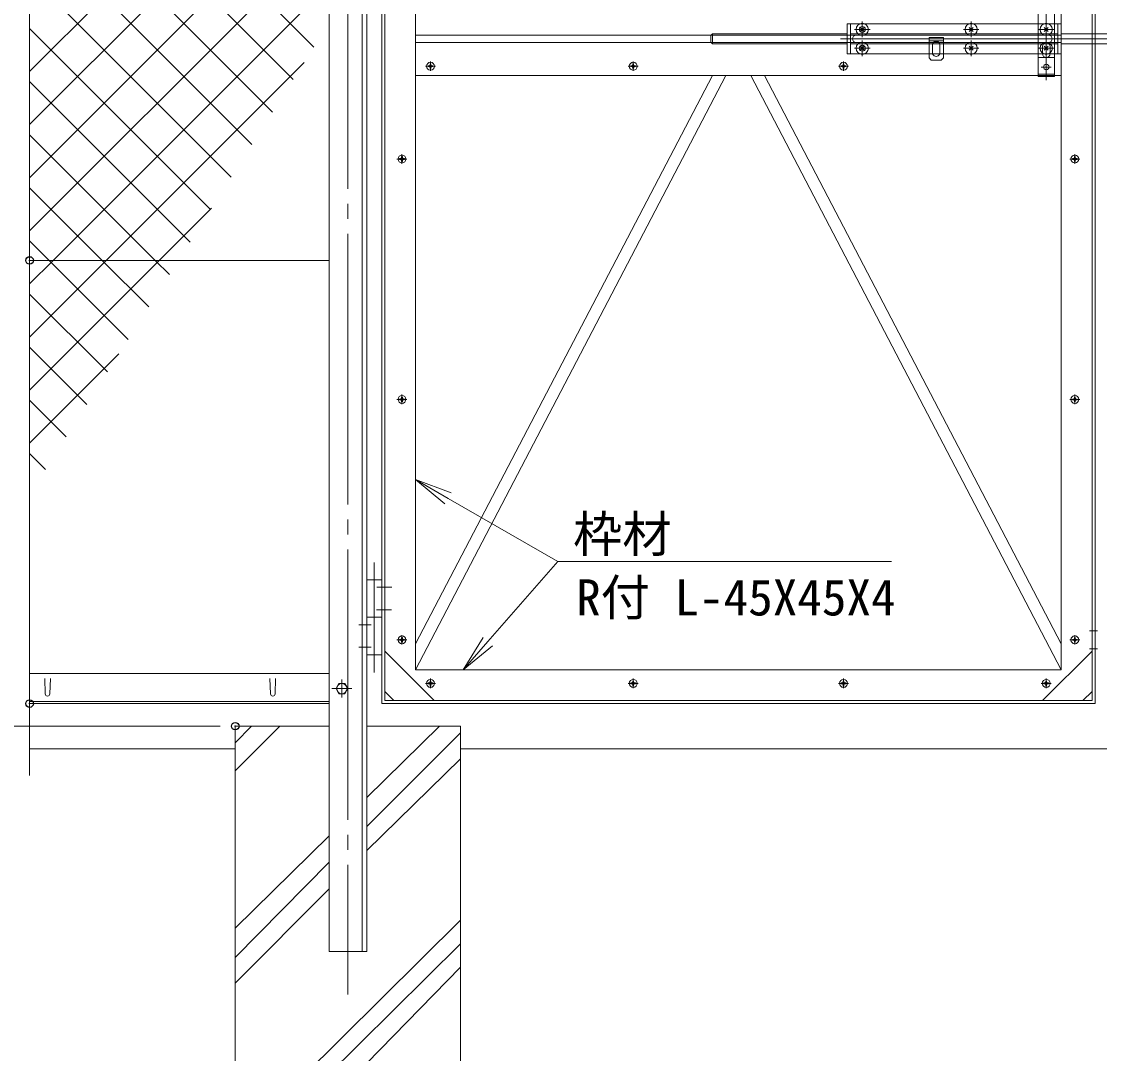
# Model space of a CAD drawing. Units: millimetres, scale not verified. Extents: x -5936 to 5936, y -4198 to 4198.
# Drawn here: x -45 to 1390, y -1321 to 53 of the extents above; entities that cross this region are included whole.
import ezdxf
from ezdxf.enums import TextEntityAlignment as Align

# ---------------------------------------------------------------- set-up
doc = ezdxf.new("R2010")
doc.units = ezdxf.units.MM
doc.header["$LTSCALE"] = 20
doc.header["$PDMODE"] = 32
doc.header["$PDSIZE"] = 10
doc.linetypes.add('LONG_CHAIN', pattern=[21, 18, -1, 1, -1])
for name, color, linetype, lineweight in [('0-0_D-STR3', 3, 'Continuous', 9), ('0-1_22', 7, 'Continuous', 9), ('0-2_D-STR1', 1, 'Continuous', 9), ('0-3_D-BGD', 7, 'Continuous', 9), ('0-4_D-BMK', 2, 'LONG_CHAIN', 9), ('0-5_D-STR-DIM', 7, 'Continuous', 9), ('0-6_D-STR4', 7, 'Continuous', 9), ('0-8_D-DCR-HCH', 7, 'Continuous', 9), ('0-9_D-STR-TXT', 7, 'Continuous', 9), ('0-B_0', 7, 'Continuous', 9)]:
    doc.layers.add(name, color=color, linetype=linetype, lineweight=lineweight)
doc.layers.add('0-C_Defpoints', color=7, linetype='Continuous')
doc.styles.add('ＭＳ ゴシック', font='')
doc.styles.get('ＭＳ ゴシック').set_extended_font_data('MS Gothic')

# ---------------------------------------------------------------- blocks, each defined once
blk = doc.blocks.new('G13')
at = {"layer": '0-1_22'}
for p, q in [((115370.7, 83061.8), (122138.8, 89829.8)), ((115370.7, 81647.6), (123347, 89623.8)), ((121840.2, 81978.9), (115370.7, 88448.4)), ((115370.7, 80233.4), (123347, 88209.6)), ((115370.7, 78819.2), (123347, 86795.4)), ((121290.7, 81114.2), (115921, 86483.8)), ((120741.2, 80249.5), (115240.1, 85750.5)), ((120191.7, 79384.8), (115370.7, 84205.7)), ((119642.2, 78520.1), (115370.7, 82791.5)), ((117444.1, 75061.3), (115370.7, 77134.7)), ((116894.6, 74196.5), (115370.7, 75720.5)), ((115370.7, 73162.3), (117748.3, 75539.9)), ((116345.1, 73331.8), (115370.7, 74306.2)), ((115795.6, 72467.1), (115370.7, 72892))]:
    blk.add_line(p, q, dxfattribs=at)
for points in [[(122939.2, 83708.3), (116817.7, 89829.8), (115370.7, 91276.8)], [(122389.7, 82843.6), (115403.5, 89829.8), (115370.7, 89862.6)], [(115370.7, 77404.9), (115995.6, 78029.8), (123347, 85381.2)], [(115370.7, 75990.7), (117409.8, 78029.8), (122679.2, 83299.2)], [(119092.6, 77655.4), (118718.2, 78029.8), (115370.7, 81377.3)], [(118543.1, 76790.7), (117304, 78029.8), (115370.7, 79963.1)], [(115370.7, 74576.5), (118824, 78029.8), (120213.7, 79419.5)], [(117993.6, 75926), (115889.7, 78029.8), (115370.7, 78548.9)]]:
    blk.add_lwpolyline(points, dxfattribs=at)

msp = doc.modelspace()

# ---------------------------------------------------------------- linework, layer by layer
at = {"layer": '0-0_D-STR3'}
for p, q in [((1308.28, 79.84), (1308.28, -20.16)), ((1330.28, 79.84), (1330.28, -20.16)), ((1054.28, 49.84), (1339.28, 49.84)), ((1054.28, 9.84), (1054.28, 49.84)), ((1058.78, 49.84), (1058.78, 9.84)), ((1071.62, 44.99), (1076.93, 39.69)), ((1076.93, 44.99), (1071.62, 39.69)), ((1074.28, 31.95), (1074.28, 52.74)), ((1074.28, 35.79), (1074.28, 48.85)), ((1221.93, 44.99), (1216.62, 39.69)), ((1216.62, 44.99), (1221.93, 39.69)), ((1219.28, 31.95), (1219.28, 52.74)), ((1316.62, 44.99), (1321.93, 39.69)), ((1321.93, 44.99), (1316.62, 39.69)), ((1319.28, 31.95), (1319.28, 52.74)), ((1334.78, 49.84), (1334.78, 9.84)), ((1339.28, 9.84), (1339.28, 49.84)), ((874.7, 36.34), (872.7, 34.34)), ((872.7, 34.34), (872.7, 25.34)), ((874.7, 36.34), (874.7, 23.34)), ((1054.28, 36.34), (874.7, 36.34)), ((1334.78, 36.34), (1058.78, 36.34)), ((1063.88, 42.34), (1084.67, 42.34)), ((1081.44, 42.34), (1066.01, 42.34)), ((1163.2, 31.49), (1182.2, 31.49)), ((1182.2, 31.49), (1182.2, 4.49)), ((1208.88, 42.34), (1229.67, 42.34)), ((1329.67, 42.34), (1308.88, 42.34)), ((1439.28, 36.34), (1339.28, 36.34)), ((872.7, 25.34), (874.7, 23.34)), ((1054.28, 23.34), (874.7, 23.34)), ((1334.78, 23.34), (1058.78, 23.34)), ((1063.88, 17.34), (1084.67, 17.34)), ((1081.44, 17.34), (1066.01, 17.34)), ((1076.93, 14.69), (1071.62, 19.99)), ((1071.62, 14.69), (1076.93, 19.99)), ((1074.28, 27.74), (1074.28, 6.95)), ((1074.28, 23.9), (1074.28, 10.84)), ((1182.2, 26.99), (1163.2, 26.99)), ((1167.7, 21.49), (1167.7, 11.49)), ((1177.7, 21.49), (1177.7, 11.49)), ((1208.88, 17.34), (1229.67, 17.34)), ((1216.62, 14.69), (1221.93, 19.99)), ((1221.93, 14.69), (1216.62, 19.99)), ((1219.28, 27.74), (1219.28, 6.95)), ((1329.67, 17.34), (1308.88, 17.34)), ((1314.28, 9.84), (1314.28, 19.84)), ((1316.62, 14.69), (1321.93, 19.99)), ((1321.93, 14.69), (1316.62, 19.99)), ((1319.28, 27.74), (1319.28, 6.95)), ((1319.28, 9.84), (1319.28, 19.84)), ((1324.28, 9.84), (1324.28, 19.84)), ((1439.28, 23.34), (1339.28, 23.34)), ((1054.28, 9.84), (1339.28, 9.84)), ((1182.2, 4.49), (1179.2, 1.49)), ((1330.28, 4.84), (1308.28, 4.84)), ((492.66, -6.66), (505.82, -6.66)), ((496.13, -7.16), (497.78, -7.16)), ((498.78, -5.16), (497.78, -6.16)), ((498.78, -8.16), (497.78, -7.16)), ((499.78, -3.51), (498.78, -3.51)), ((498.78, -5.16), (498.78, -3.51)), ((498.78, -8.16), (498.78, -9.81)), ((499.78, -9.81), (498.78, -9.81)), ((499.28, -0.28), (499.28, -12.88)), ((499.78, -3.51), (499.78, -5.16)), ((499.78, -5.16), (500.78, -6.16)), ((499.78, -8.16), (500.78, -7.16)), ((499.78, -9.81), (499.78, -8.16)), ((502.43, -6.16), (500.78, -6.16)), ((502.43, -7.16), (500.78, -7.16)), ((502.43, -7.16), (502.43, -6.16)), ((762.66, -6.66), (775.82, -6.66)), ((766.13, -7.16), (767.78, -7.16)), ((768.78, -5.16), (767.78, -6.16)), ((768.78, -8.16), (767.78, -7.16)), ((769.78, -3.51), (768.78, -3.51)), ((768.78, -5.16), (768.78, -3.51)), ((768.78, -8.16), (768.78, -9.81)), ((769.78, -9.81), (768.78, -9.81)), ((769.28, -0.28), (769.28, -12.88)), ((769.78, -3.51), (769.78, -5.16)), ((769.78, -5.16), (770.78, -6.16)), ((769.78, -8.16), (770.78, -7.16)), ((769.78, -9.81), (769.78, -8.16)), ((772.43, -6.16), (770.78, -6.16)), ((772.43, -7.16), (770.78, -7.16)), ((772.43, -7.16), (772.43, -6.16)), ((1042.66, -6.66), (1055.82, -6.66)), ((1046.13, -7.16), (1047.78, -7.16)), ((1048.78, -5.16), (1047.78, -6.16)), ((1048.78, -8.16), (1047.78, -7.16)), ((1049.78, -3.51), (1048.78, -3.51)), ((1048.78, -5.16), (1048.78, -3.51)), ((1048.78, -8.16), (1048.78, -9.81)), ((1049.78, -9.81), (1048.78, -9.81)), ((1049.28, -0.28), (1049.28, -12.88)), ((1049.78, -3.51), (1049.78, -5.16)), ((1049.78, -5.16), (1050.78, -6.16)), ((1049.78, -8.16), (1050.78, -7.16)), ((1049.78, -9.81), (1049.78, -8.16)), ((1052.43, -6.16), (1050.78, -6.16)), ((1052.43, -7.16), (1050.78, -7.16)), ((1052.43, -7.16), (1052.43, -6.16)), ((1312.65, -7.66), (1325.9, -7.66)), ((1308.28, -17.16), (1330.28, -17.16)), ((1330.28, -20.16), (1308.28, -20.16)), ((460.78, -128.66), (459.78, -129.66)), ((461.78, -127.01), (460.78, -127.01)), ((460.78, -128.66), (460.78, -127.01)), ((461.28, -123.78), (461.28, -136.38)), ((461.78, -127.01), (461.78, -128.66)), ((461.78, -128.66), (462.78, -129.66)), ((1356.78, -128.66), (1355.78, -129.66)), ((1357.78, -127.01), (1356.78, -127.01)), ((1356.78, -128.66), (1356.78, -127.01)), ((1357.28, -123.78), (1357.28, -136.38)), ((1357.78, -127.01), (1357.78, -128.66)), ((1357.78, -128.66), (1358.78, -129.66)), ((454.66, -130.16), (467.82, -130.16)), ((458.13, -130.66), (459.78, -130.66)), ((460.78, -131.66), (459.78, -130.66)), ((460.78, -131.66), (460.78, -133.31)), ((461.78, -133.31), (460.78, -133.31)), ((461.78, -131.66), (462.78, -130.66)), ((461.78, -133.31), (461.78, -131.66)), ((464.43, -129.66), (462.78, -129.66)), ((464.43, -130.66), (462.78, -130.66)), ((464.43, -130.66), (464.43, -129.66)), ((1350.66, -130.16), (1363.82, -130.16)), ((1354.13, -130.66), (1355.78, -130.66)), ((1356.78, -131.66), (1355.78, -130.66)), ((1356.78, -131.66), (1356.78, -133.31)), ((1357.78, -133.31), (1356.78, -133.31)), ((1357.78, -131.66), (1358.78, -130.66)), ((1357.78, -133.31), (1357.78, -131.66)), ((1360.43, -129.66), (1358.78, -129.66)), ((1360.43, -130.66), (1358.78, -130.66)), ((1360.43, -130.66), (1360.43, -129.66)), ((364.28, -265.16), (-34.54, -265.16)), ((461.28, -443.78), (461.28, -456.38)), ((1357.28, -443.78), (1357.28, -456.38)), ((454.66, -450.16), (467.82, -450.16)), ((458.13, -450.66), (459.78, -450.66)), ((460.78, -448.66), (459.78, -449.66)), ((460.78, -451.66), (459.78, -450.66)), ((461.78, -447.01), (460.78, -447.01)), ((460.78, -448.66), (460.78, -447.01)), ((460.78, -451.66), (460.78, -453.31)), ((461.78, -453.31), (460.78, -453.31)), ((461.78, -447.01), (461.78, -448.66)), ((461.78, -448.66), (462.78, -449.66)), ((461.78, -451.66), (462.78, -450.66)), ((461.78, -453.31), (461.78, -451.66)), ((464.43, -449.66), (462.78, -449.66)), ((464.43, -450.66), (462.78, -450.66)), ((464.43, -450.66), (464.43, -449.66)), ((1350.66, -450.16), (1363.82, -450.16)), ((1354.13, -450.66), (1355.78, -450.66)), ((1356.78, -448.66), (1355.78, -449.66)), ((1356.78, -451.66), (1355.78, -450.66)), ((1357.78, -447.01), (1356.78, -447.01)), ((1356.78, -448.66), (1356.78, -447.01)), ((1356.78, -451.66), (1356.78, -453.31)), ((1357.78, -453.31), (1356.78, -453.31)), ((1357.78, -447.01), (1357.78, -448.66)), ((1357.78, -448.66), (1358.78, -449.66)), ((1357.78, -451.66), (1358.78, -450.66)), ((1357.78, -453.31), (1357.78, -451.66)), ((1360.43, -449.66), (1358.78, -449.66)), ((1360.43, -450.66), (1358.78, -450.66)), ((1360.43, -450.66), (1360.43, -449.66)), ((424.28, -667.33), (424.28, -813.77)), ((414.28, -690.16), (434.28, -690.16)), ((427.77, -700.16), (447.73, -700.16)), ((427.4, -730.16), (447.36, -730.16)), ((414.28, -740.16), (434.28, -740.16)), ((403.86, -750.16), (420.13, -750.16)), ((1387.28, -758.16), (1376.93, -758.16)), ((454.66, -770.16), (467.82, -770.16)), ((458.13, -770.66), (459.78, -770.66)), ((460.78, -768.66), (459.78, -769.66)), ((460.78, -771.66), (459.78, -770.66)), ((461.78, -767.01), (460.78, -767.01)), ((460.78, -768.66), (460.78, -767.01)), ((460.78, -771.66), (460.78, -773.31)), ((461.78, -773.31), (460.78, -773.31)), ((461.28, -763.78), (461.28, -776.38)), ((461.78, -767.01), (461.78, -768.66)), ((461.78, -768.66), (462.78, -769.66)), ((461.78, -771.66), (462.78, -770.66)), ((461.78, -773.31), (461.78, -771.66)), ((464.43, -769.66), (462.78, -769.66)), ((464.43, -770.66), (462.78, -770.66)), ((464.43, -770.66), (464.43, -769.66)), ((1350.66, -770.16), (1363.82, -770.16)), ((1354.13, -770.66), (1355.78, -770.66)), ((1356.78, -768.66), (1355.78, -769.66)), ((1356.78, -771.66), (1355.78, -770.66)), ((1357.78, -767.01), (1356.78, -767.01)), ((1356.78, -768.66), (1356.78, -767.01)), ((1356.78, -771.66), (1356.78, -773.31)), ((1357.78, -773.31), (1356.78, -773.31)), ((1357.28, -763.78), (1357.28, -776.38)), ((1357.78, -767.01), (1357.78, -768.66)), ((1357.78, -768.66), (1358.78, -769.66)), ((1357.78, -771.66), (1358.78, -770.66)), ((1357.78, -773.31), (1357.78, -771.66)), ((1360.43, -769.66), (1358.78, -769.66)), ((1360.43, -770.66), (1358.78, -770.66)), ((1360.43, -770.66), (1360.43, -769.66)), ((403.86, -780.16), (420.13, -780.16)), ((1387.28, -782.16), (1376.93, -782.16)), ((414.28, -790.16), (434.28, -790.16)), ((381.28, -823.06), (381.28, -847.09)), ((492.66, -828.16), (505.82, -828.16)), ((496.13, -828.66), (497.78, -828.66)), ((498.78, -826.66), (497.78, -827.66)), ((498.78, -829.66), (497.78, -828.66)), ((499.78, -825.01), (498.78, -825.01)), ((498.78, -826.66), (498.78, -825.01)), ((498.78, -829.66), (498.78, -831.31)), ((499.78, -831.31), (498.78, -831.31)), ((499.28, -821.78), (499.28, -834.38)), ((499.78, -825.01), (499.78, -826.66)), ((499.78, -826.66), (500.78, -827.66)), ((499.78, -829.66), (500.78, -828.66)), ((499.78, -831.31), (499.78, -829.66)), ((502.43, -827.66), (500.78, -827.66)), ((502.43, -828.66), (500.78, -828.66)), ((502.43, -828.66), (502.43, -827.66)), ((762.66, -828.16), (775.82, -828.16)), ((766.13, -828.66), (767.78, -828.66)), ((768.78, -826.66), (767.78, -827.66)), ((768.78, -829.66), (767.78, -828.66)), ((769.78, -825.01), (768.78, -825.01)), ((768.78, -826.66), (768.78, -825.01)), ((768.78, -829.66), (768.78, -831.31)), ((769.78, -831.31), (768.78, -831.31)), ((769.28, -821.78), (769.28, -834.38)), ((769.78, -825.01), (769.78, -826.66)), ((769.78, -826.66), (770.78, -827.66)), ((769.78, -829.66), (770.78, -828.66)), ((769.78, -831.31), (769.78, -829.66)), ((772.43, -827.66), (770.78, -827.66)), ((772.43, -828.66), (770.78, -828.66)), ((772.43, -828.66), (772.43, -827.66)), ((1042.66, -828.16), (1055.82, -828.16)), ((1046.13, -828.66), (1047.78, -828.66)), ((1048.78, -826.66), (1047.78, -827.66)), ((1048.78, -829.66), (1047.78, -828.66)), ((1049.78, -825.01), (1048.78, -825.01)), ((1048.78, -826.66), (1048.78, -825.01)), ((1048.78, -829.66), (1048.78, -831.31)), ((1049.78, -831.31), (1048.78, -831.31)), ((1049.28, -821.78), (1049.28, -834.38)), ((1049.78, -825.01), (1049.78, -826.66)), ((1049.78, -826.66), (1050.78, -827.66)), ((1049.78, -829.66), (1050.78, -828.66)), ((1049.78, -831.31), (1049.78, -829.66)), ((1052.43, -827.66), (1050.78, -827.66)), ((1052.43, -828.66), (1050.78, -828.66)), ((1052.43, -828.66), (1052.43, -827.66)), ((1312.66, -828.16), (1325.82, -828.16)), ((1316.13, -828.66), (1317.78, -828.66)), ((1318.78, -826.66), (1317.78, -827.66)), ((1318.78, -829.66), (1317.78, -828.66)), ((1319.78, -825.01), (1318.78, -825.01)), ((1318.78, -826.66), (1318.78, -825.01)), ((1318.78, -829.66), (1318.78, -831.31)), ((1319.78, -831.31), (1318.78, -831.31)), ((1319.28, -821.78), (1319.28, -834.38)), ((1319.78, -825.01), (1319.78, -826.66)), ((1319.78, -826.66), (1320.78, -827.66)), ((1319.78, -829.66), (1320.78, -828.66)), ((1319.78, -831.31), (1319.78, -829.66)), ((1322.43, -827.66), (1320.78, -827.66)), ((1322.43, -828.66), (1320.78, -828.66)), ((1322.43, -828.66), (1322.43, -827.66))]:
    msp.add_line(p, q, dxfattribs=at)
for points in [[(1179.2, 1.49), (1166.2, 1.49), (1163.2, 4.49), (1163.2, 31.49)], [(496.13, -7.16), (496.13, -6.16), (497.78, -6.16)], [(766.13, -7.16), (766.13, -6.16), (767.78, -6.16)], [(1046.13, -7.16), (1046.13, -6.16), (1047.78, -6.16)], [(458.13, -130.66), (458.13, -129.66), (459.78, -129.66)], [(1354.13, -130.66), (1354.13, -129.66), (1355.78, -129.66)], [(458.13, -450.66), (458.13, -449.66), (459.78, -449.66)], [(1354.13, -450.66), (1354.13, -449.66), (1355.78, -449.66)], [(458.13, -770.66), (458.13, -769.66), (459.78, -769.66)], [(1354.13, -770.66), (1354.13, -769.66), (1355.78, -769.66)], [(496.13, -828.66), (496.13, -827.66), (497.78, -827.66)], [(766.13, -828.66), (766.13, -827.66), (767.78, -827.66)], [(1046.13, -828.66), (1046.13, -827.66), (1047.78, -827.66)], [(1316.13, -828.66), (1316.13, -827.66), (1317.78, -827.66)]]:
    msp.add_lwpolyline(points, dxfattribs=at)
for centre, radius in [((1074.28, 42.34), 8.14), ((1074.28, 42.34), 4), ((1219.28, 42.34), 8.14), ((1319.28, 42.34), 8.14), ((1074.28, 17.34), 8.14), ((1074.28, 17.34), 4), ((1219.28, 17.34), 8.14), ((1319.28, 17.34), 8.14), ((499.28, -6.66), 5.25), ((769.28, -6.66), 5.25), ((1049.28, -6.66), 5.25), ((1319.28, -7.66), 3.75), ((461.28, -130.16), 5.25), ((1357.28, -130.16), 5.25), ((461.28, -450.16), 5.25), ((1357.28, -450.16), 5.25), ((461.28, -770.16), 5.25), ((1357.28, -770.16), 5.25), ((499.28, -828.16), 5.25), ((769.28, -828.16), 5.25), ((1049.28, -828.16), 5.25), ((1319.28, -828.16), 5.25)]:
    msp.add_circle(centre, radius, dxfattribs=at)
for centre, start, end in [((1066.28, 29.84), 89.99998, 269.99929), ((1322.28, 29.84), 270.00068, 89.99999), ((1172.7, 21.49), 0.00001, 180.00001), ((1319.28, 19.84), 359.99999, 179.99965), ((1172.7, 11.49), 180, 0.00001), ((1319.28, 9.84), 179.99999, 359.99998)]:
    msp.add_arc(centre, 5, start, end, dxfattribs=at)
at = {"layer": '0-2_D-STR1'}
for p, q in [((364.28, 1424.84), (364.28, -1185.16)), ((408.28, 1424.84), (408.28, -1185.16)), ((414.28, 1424.84), (414.28, -1185.16)), ((434.28, 1424.84), (434.28, -855.16)), ((438.28, 1424.84), (438.28, -851.16)), ((479.28, 1424.84), (479.28, -810.16)), ((1339.28, 1424.84), (1339.28, -810.16)), ((1380.28, 1424.84), (1380.28, -851.16)), ((1384.28, 1424.84), (1384.28, -855.16)), ((479.28, 34.84), (1308.28, 34.84)), ((1308.28, 34.84), (1330.28, 34.84)), ((1330.28, 34.84), (1339.28, 34.84)), ((1182.2, 24.84), (1308.28, 24.84)), ((1308.28, 24.84), (1330.28, 24.84)), ((1330.28, 24.84), (1339.28, 24.84)), ((1319.28, 6.77), (1319.28, -20.11)), ((479.28, -775.62), (874.64, -19.16)), ((479.28, -810.16), (892.69, -19.16)), ((479.28, -19.16), (1308.28, -19.16)), ((1339.28, -810.16), (925.86, -19.16)), ((1339.28, -775.62), (943.91, -19.16)), ((1308.28, -19.16), (1330.28, -19.16)), ((1330.28, -19.16), (1339.28, -19.16)), ((504.28, -851.16), (438.28, -785.16)), ((1314.28, -851.16), (1380.28, -785.16)), ((364.28, -815.16), (-34.54, -815.16)), ((479.28, -810.16), (1339.28, -810.16)), ((-14.47, -821.66), (-13.72, -842.16)), ((-6.97, -821.66), (-7.72, -842.16)), ((285.53, -821.66), (286.28, -842.16)), ((293.03, -821.66), (292.28, -842.16)), ((394.71, -835.16), (367.83, -835.16)), ((450.54, -851.16), (438.28, -838.9)), ((1368.02, -851.16), (1380.28, -838.9)), ((364.28, -852.16), (-34.54, -852.16)), ((364.28, -855.16), (-34.54, -855.16)), ((434.28, -855.16), (1384.28, -855.16)), ((438.28, -851.16), (1380.28, -851.16)), ((414.28, -1185.16), (364.28, -1185.16))]:
    msp.add_line(p, q, dxfattribs=at)
msp.add_lwpolyline([(479.28, 24.84), (1163.2, 24.84), (1182.2, 24.84)], dxfattribs=at)
msp.add_lwpolyline([(373.44, -835.16), (377.36, -841.95), (385.2, -841.95), (389.12, -835.16), (385.2, -828.37), (377.36, -828.37)], close=True, dxfattribs=at)
msp.add_circle((381.28, -835.16), 6.8, dxfattribs=at)
for centre in [(-10.72, -842.16), (289.28, -842.16)]:
    msp.add_arc(centre, 3, 180, 0, dxfattribs=at)
at = {"layer": '0-3_D-BGD'}
for p, q in [((239.28, -915.16), (-34.54, -915.16)), ((2239.28, -915.16), (539.28, -915.16))]:
    msp.add_line(p, q, dxfattribs=at)
at = {"layer": '0-4_D-BMK'}
for p, q in [((389.28, 1450.09), (389.28, -1242.4)), ((1319.28, -25.1), (1319.28, 84.78)), ((1045.18, 29.84), (1596.98, 29.84))]:
    msp.add_line(p, q, dxfattribs=at)
at = {"layer": '0-5_D-STR-DIM'}
msp.add_line((-34.54, 84.83), (-34.54, -950.84), dxfattribs=at)
at = {"layer": '0-6_D-STR4'}
for p, q in [((239.28, -885.16), (364.28, -885.16)), ((414.28, -885.16), (539.28, -885.16)), ((539.28, -885.16), (539.28, -1485.16))]:
    msp.add_line(p, q, dxfattribs=at)
msp.add_lwpolyline([(239.28, -885.16), (239.28, -1485.16), (539.28, -1485.16)], dxfattribs=at)
at = {"layer": '0-8_D-DCR-HCH'}
for p, q in [((298.44, -885.16), (239.28, -944.55)), ((261.01, -885.16), (239.28, -907.11)), ((511.4, -885.16), (414.28, -979.99)), ((539.28, -893.8), (414.28, -1018.58)), ((539.28, -928.74), (414.28, -1050.69)), ((364.28, -1031.06), (239.28, -1154.18)), ((364.28, -1066), (239.28, -1193.27)), ((364.28, -1101.77), (239.28, -1227.38)), ((539.28, -1143.57), (239.28, -1440.55)), ((539.28, -1174.77), (239.28, -1471.74)), ((539.28, -1205.96), (266.41, -1485.16))]:
    msp.add_line(p, q, dxfattribs=at)
at = {"layer": '0-9_D-STR-TXT'}
for p, q in [((518.46, -589.07), (479.28, -556.91)), ((581.96, -778.06), (542.73, -810.16))]:
    msp.add_line(p, q, dxfattribs=at)
for points in [[(526.77, -574.63), (479.28, -556.91), (522.61, -581.85), (669.03, -666.11), (669.39, -666.11), (670.39, -666.11)], [(569.43, -767.07), (542.73, -810.16), (575.69, -772.56), (669.03, -666.11), (676.23, -666.11), (1113.24, -666.11)]]:
    msp.add_lwpolyline(points, dxfattribs=at)
at = {"layer": '0-B_0'}
msp.add_line((219.28, -885.16), (-371.01, -885.16), dxfattribs=at)
at = {"layer": '0-C_Defpoints'}
for p in [(-34.54, -265.16), (-34.54, -855.16), (239.28, -885.16)]:
    msp.add_point(p, dxfattribs=at)

# ---------------------------------------------------------------- block references
at = {"layer": '0-0_D-STR3', "xscale": 0.05, "yscale": 0.05}
msp.add_blockref('G13', (-5803.07, -4166.65), dxfattribs=at)

# ---------------------------------------------------------------- texts
at = {"layer": '0-9_D-STR-TXT', "style": 'ＭＳ ゴシック'}
for s, p in [('枠材', (689.13, -667.86)), ('R付 L-45X45X4', (693.18, -752.23))]:
    msp.add_text(s, height=48.09, dxfattribs=at).set_placement(p, align=Align.BOTTOM_LEFT)

doc.saveas('drawing.dxf')
